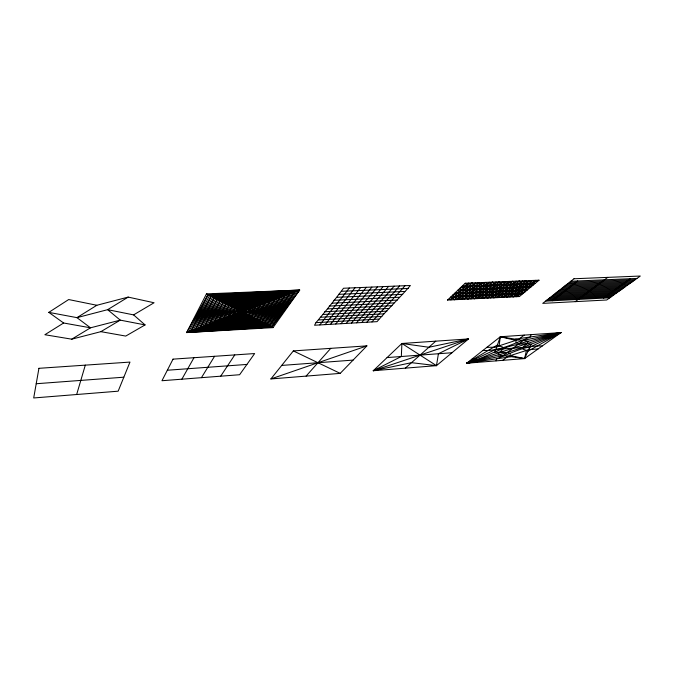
<?xml version="1.0" encoding="UTF-8"?>
<svg xmlns="http://www.w3.org/2000/svg" width="674" height="674" viewBox="0 0 674 674"><rect width="100%" height="100%" fill="white"/><g stroke="black" fill="none" stroke-linecap="round" stroke-linejoin="round"><path stroke-width="1.01" d="M401.898 343.479L401.333 356.504L373.27 370.725L436.474 365.653L468.556 338.921L401.898 343.479L373.27 370.725L411.519 362.671L436.474 365.653L438.412 353.74L468.556 338.921L428.891 347.262L401.898 343.479L436.474 365.653M486.847 347.371L496.418 347.144L499.105 345.838L500.335 336.747L561.004 332.594L524.583 358.585L466.703 363.227L500.335 336.747L528.248 341.297L526.908 343.673L522.805 347.447L507.278 352.477L466.703 363.227L497.117 345.155L502.737 347.127L503.158 348.913L499.291 352.637L498.179 354.886L524.583 358.576L531.188 344.195C508.255 341.213 488.027 357.54 466.703 363.227L510.614 356.748L509.991 353.437L507.278 352.477L494.876 352.165L500.335 336.747L515.795 340.378L519.207 339.688L519.688 338.517L524.178 335.113M245.943 313.772L246.558 310.032L237.661 309.695L232.463 315.339L248.655 315.264L256.044 306.459L231.991 306.813L223.153 318.836L253.988 317.959L265.607 302.862L226.194 303.881L213.919 322.315L259.204 320.613L275.245 299.239L220.272 300.874L204.753 325.761L264.318 323.2L284.959 295.583L214.222 297.807L195.662 329.182L269.339 325.744L294.757 291.901L208.03 294.673L186.639 332.577L273.029 327.615L299.677 290.047L206.463 293.881L186.639 332.577L271.807 327L299.677 290.047L208.03 294.673L188.888 331.726L271.807 327L297.217 290.974L208.03 294.673L191.138 330.883L271.807 327L294.757 291.901L209.597 295.465L191.138 330.883L270.577 326.368L294.757 291.901L211.147 296.248L191.138 330.883L269.339 325.744L292.297 292.819L211.147 296.248L193.396 330.033L269.339 325.744L289.845 293.746L211.147 296.248L195.662 329.182L268.092 325.112L289.845 293.746L212.689 297.032L195.662 329.182L266.845 324.48L289.845 293.746L214.222 297.807L197.929 328.331L266.845 324.48L287.402 294.664L214.222 297.807L200.203 327.471L266.845 324.48L284.959 295.583L215.747 298.582L200.203 327.471L265.581 323.84L284.959 295.583L217.264 299.349L200.203 327.471L264.318 323.2L282.524 296.501L217.264 299.349L202.478 326.62L264.318 323.2L280.098 297.411L217.264 299.349L204.753 325.761L263.054 322.56L280.098 297.411L218.772 300.115L204.753 325.761L261.773 321.911L280.098 297.411L220.272 300.874L207.044 324.902L261.773 321.911L277.671 298.329L220.272 300.874L209.328 324.042L261.773 321.911L275.245 299.239L221.763 301.632L209.328 324.042L260.493 321.262L275.245 299.239L223.246 302.39L209.328 324.042L259.204 320.613L272.827 300.149L223.246 302.39L211.619 323.175L259.204 320.613L270.417 301.059L223.246 302.39L213.919 322.315L257.906 319.956L270.417 301.059L224.728 303.132L213.919 322.315L256.609 319.291L270.417 301.059L226.194 303.881L216.219 321.447L256.609 319.291L268.008 301.96L226.194 303.881L218.528 320.58L256.609 319.291L265.607 302.862L227.652 304.623L218.528 320.58L255.303 318.634L265.607 302.862L229.109 305.356L218.528 320.58L253.988 317.959L263.214 303.763L229.109 305.356L220.836 319.712L253.988 317.959L260.813 304.665L229.109 305.356L223.153 318.836L252.666 317.294L260.813 304.665L230.55 306.089L223.153 318.836L251.335 316.62L260.813 304.665L231.991 306.813L225.47 317.968L251.335 316.62L258.428 305.566L231.991 306.813L227.795 317.092L251.335 316.62L256.044 306.459L233.415 307.538L227.795 317.092L249.995 315.946L256.044 306.459L234.838 308.262L227.795 317.092L248.655 315.264L253.668 307.361L234.838 308.262L230.129 316.216L248.655 315.264L251.292 308.254L234.838 308.262L232.463 315.339L247.307 314.581L251.292 308.254L236.254 308.978L232.463 315.339L245.951 313.89L251.292 308.254L237.661 309.695L234.796 314.455L245.951 313.89L248.917 309.147L237.661 309.695L237.138 313.579L245.951 313.89M475.793 362.502L477.891 360.902L476.358 360.657L476.678 359.983L475.322 359.84L475.465 359.057L471.64 359.343M531.07 349.477L529.124 349.174L526.461 350.421L524.583 358.585L510.412 355.602L507.16 356.268L506.747 357.321L502.661 360.337M496.056 360.868L496.637 358.804C511.035 353.21 526.529 344.919 542.216 346.006M76.659 394.517L85.303 365.139M531.137 334.641L530.269 337C515.349 342.948 499.299 351.542 482.972 350.421M315.98 322.635L314.539 325.239L377.036 321.65C387.744 309.24 399.674 297.933 410.382 285.49L343.521 288.245C334.692 299.997 325.491 311.439 315.98 322.635L378.83 319.097M181.87 379.192L193.977 357.709M319.889 324.927C329.19 312.256 339.966 300.722 349.25 288.009M325.205 324.624C334.649 311.978 345.526 300.461 354.954 287.773M330.504 324.32C340.075 311.7 351.07 300.2 360.632 287.537M335.77 324.017C345.476 311.422 356.58 299.947 366.277 287.309M201.442 377.676L214.551 356.302M341.019 323.714C350.851 311.144 362.064 299.694 371.888 287.073M346.234 323.419C356.201 310.866 367.515 299.433 377.474 286.846M351.432 323.116C361.525 310.588 372.941 299.18 383.026 286.618M356.597 322.821C366.825 310.318 378.341 298.927 388.553 286.391M220.693 376.193L234.771 354.912M361.744 322.526C372.09 310.048 383.717 298.683 394.054 286.164M366.867 322.231C377.33 309.779 389.067 298.43 399.522 285.936M371.964 321.936C382.554 309.509 394.383 298.178 404.964 285.717M270.897 378.94L293.342 350.91L366.909 345.872L340.202 373.379L270.897 378.94L366.909 345.872M306.089 376.109L330.749 348.348M447.528 300.065L465.212 283.24L539.031 280.199L519.418 296.543L447.528 300.065L457.747 296.476L460.982 299.399L471.185 295.835L474.26 298.751L484.446 295.204L487.369 298.11L497.547 294.589L500.31 297.478L510.471 293.974L513.082 296.855L523.226 293.367L450.965 296.796L454.276 299.728L464.487 296.156L467.638 299.079L477.841 295.515L480.832 298.43L491.017 294.892L493.857 297.798L504.026 294.277L506.722 297.167L516.865 293.67L519.418 296.543M450.906 299.896L468.683 283.097M454.276 299.728L472.145 282.954L475.322 286.113L485.887 282.389L488.894 285.532L499.434 281.833L502.282 284.959L512.813 281.277L515.492 284.394L526.006 280.738L528.534 283.838L539.031 280.199M457.638 299.568L475.6 282.81M460.982 299.399L479.037 282.667L482.129 285.827L492.686 282.111L495.609 285.245L506.149 281.555L508.912 284.681L519.427 281.007L522.038 284.116L532.536 280.468L534.996 283.56L461.572 286.703L472.145 282.954M464.319 299.239L482.466 282.524M467.638 299.079L485.887 282.389M470.958 298.919L489.29 282.246M474.26 298.751L492.686 282.111M477.554 298.59L496.064 281.968M480.832 298.43L499.434 281.833M405.344 368.147L435.758 341.162M484.109 298.27L502.796 281.69M487.369 298.11L506.149 281.555M490.621 297.95L509.485 281.42M493.857 297.798L512.813 281.277M497.092 297.638L516.124 281.142M500.31 297.478L519.427 281.007M503.52 297.318L522.721 280.873M506.722 297.167L526.006 280.738M509.906 297.007L529.275 280.603M513.082 296.855L532.536 280.468M516.259 296.703L535.788 280.333M552.25 300.781L577.711 280.948M575.259 301.649L607.712 277.376M603.508 298.119L630.468 278.716M48.806 312.374L68.672 299.551L96.837 305.271L128.178 297.099L154.076 302.752L133.595 314.884L107.646 309.669L76.962 317.648L48.806 312.374L63.626 322.998L90.501 327.817L120.242 320.133L145.07 324.919L125.743 336.073L100.873 331.659L71.73 339.174L44.863 334.734L63.626 322.998M96.837 305.271L76.962 317.648L90.501 327.817L71.73 339.174M128.178 297.099L107.646 309.669L120.242 320.133L100.873 331.659M561.004 332.594L528.256 351.07L523.091 349.199L522.805 347.447L561.004 332.594L515.593 339.098L516.166 342.746L518.904 343.782L561.004 332.594L530.227 346.899L495.533 349.486L466.703 363.227L502.956 355.712L523.487 340.353L561.004 332.594L466.703 363.227M186.639 332.577L299.677 290.047M479.037 282.667L468.464 286.408L465.212 283.24M373.27 370.725L468.556 338.921M499.122 345.838L515.795 340.378M510.42 355.594L526.461 350.421M36.211 383.733L123.831 377.196M281.715 365.426L353.083 360.101M387.087 357.574L451.984 352.729M531.045 349.477L538.088 348.947M167.337 370.237L246.92 364.432M318.794 319.931L381.922 316.451M320.285 317.26L383.767 313.84M547.002 300.006L611.335 296.703M324.7 311.75L388.831 308.448M545.578 301.126L609.802 297.79M323.158 314.488L386.927 311.127M551.324 296.602L615.985 293.384M327.64 308.911L392.057 305.667M549.874 297.739L614.427 294.496M548.434 298.877L612.877 295.6M332.223 303.182L397.315 300.073M555.713 293.148L620.695 290.022M554.247 294.302L619.12 291.143M329.224 306.097L394.012 302.921M552.781 295.456L617.544 292.272M560.17 289.635L625.48 286.602M333.866 300.301L399.337 297.259M558.679 290.814L623.88 287.747M557.196 291.977L622.287 288.885M564.694 286.071L630.342 283.139M336.941 297.31L402.707 294.344M563.178 287.267L628.716 284.302M561.669 288.455L627.098 285.456M569.286 282.457L635.27 279.626M567.752 283.67L633.619 280.805M338.626 294.353L404.788 291.454M566.219 284.875L631.976 281.976M570.836 281.243L636.93 278.438M341.769 291.286L408.233 288.464M293.342 350.91L340.202 373.379M206.463 293.881L273.029 327.615M133.595 314.884L145.07 324.919M38.932 368.316L33.7 397.963L118.152 391.19L129.972 362.081L38.932 368.316M173.024 359.141L161.962 380.726L239.615 374.727L254.637 353.555L173.024 359.141M239.059 310.402L237.138 313.579L244.586 313.199L246.558 310.032L239.059 310.402M240.458 311.11L239.489 312.694L243.213 312.509L246.558 310.032L240.458 311.11L237.138 313.579L243.213 312.509L244.199 310.925L240.458 311.11M573.978 278.766L542.722 303.376L606.726 299.989L640.3 276.037L573.978 278.766M465.026 286.551L459.769 288.413L461.42 289.963L471.901 286.256L475.052 289.357L485.516 285.675L488.498 288.758L498.954 285.102L501.776 288.177L512.206 284.538L514.877 287.596L525.29 283.981L527.809 287.023L532.999 285.228L531.769 283.703L521.364 287.301L518.769 284.26L508.348 287.882L505.601 284.816L495.163 288.464L492.256 285.388L481.8 289.062L478.734 285.97L468.253 289.66L465.026 286.551M464.841 289.812L454.445 293.476L527.093 290.149L524.591 287.158L514.27 290.73L511.617 287.739L501.279 291.328L498.474 288.32L488.119 291.935L485.154 288.91L474.782 292.541L471.657 289.508L461.269 293.165L457.983 290.115L531.019 286.88L520.707 290.435L518.129 287.453L507.792 291.033L505.07 288.025L494.716 291.631L491.835 288.615L481.472 292.238L478.43 289.205L468.051 292.853L464.841 289.812M457.865 293.325L452.701 295.145L454.36 296.636L464.664 293.013L467.84 295.996L478.127 292.39L481.152 295.364L491.422 291.783L494.286 294.74L504.54 291.176L507.252 294.125L517.489 290.587L520.05 293.519L525.156 291.758L523.909 290.292L513.672 293.822L511.035 290.882L500.79 294.428L498.002 291.48L487.74 295.052L484.8 292.086L474.521 295.675L471.421 292.701L461.126 296.316L457.865 293.325"/></g></svg>
